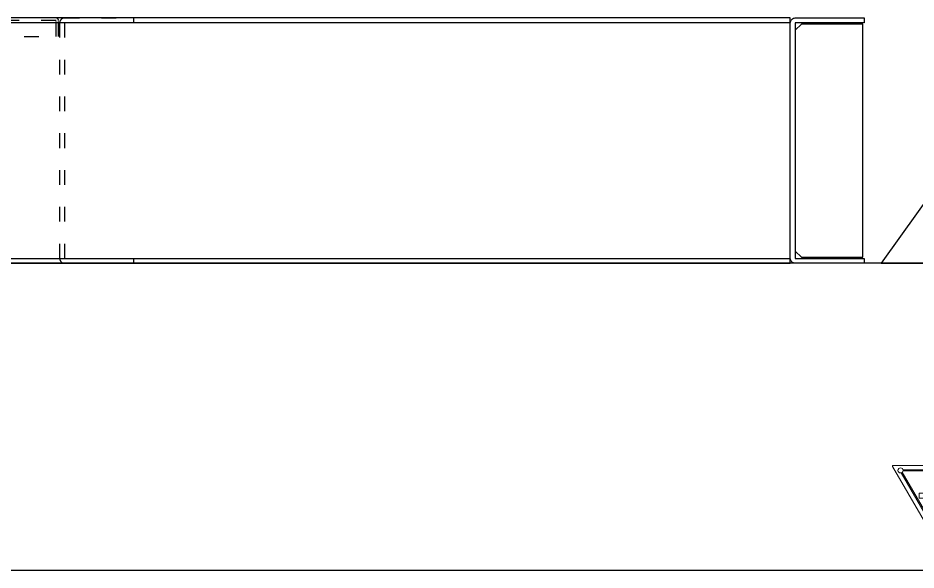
# Model space of a CAD drawing. Extents: x 59521 to 184406, y -1257 to 56672.
# Drawn here: x 80060 to 80791, y 13368 to 13818 of the extents above; entities that cross this region are included whole.
import ezdxf

# ---------------------------------------------------------------- set-up
doc = ezdxf.new("R2010")
doc.units = 0
doc.header["$MEASUREMENT"] = 0
doc.linetypes.add('ACAD_ISO03W100', pattern=[30, 12, -18])
doc.layers.get('0').update_dxf_attribs({"linetype": 'CONTINUOUS'})
doc.layers.add('THICK', color=7, linetype='CONTINUOUS', lineweight=0)

# ---------------------------------------------------------------- blocks, each defined once
blk = doc.blocks.new('fghfdsgf')
at = {"color": 87}
for points in [[(90603.21, 899.35), (91738.21, 899.35), (91738.21, 1099.35), (90603.21, 1099.35)], [(91747.21, 904.35), (91797.21, 904.35), (91797.21, 1094.35), (91747.21, 1094.35), (91742.21, 1089.35), (91742.21, 909.35)]]:
    blk.add_lwpolyline(points, close=True, dxfattribs=at)
at = {"color": 87, "linetype": 'ACAD_ISO03W100'}
for points in [[(90604.21, 1084.35), (91142.21, 1084.35), (91142.21, 1097.35, 0.414214), (91140.21, 1099.35), (90606.21, 1099.35, 0.414214), (90604.21, 1097.35)], [(91147.21, 1099.35), (91203.21, 1099.35), (91203.21, 1095.35), (91147.21, 1095.35), (91147.21, 903.35), (91203.21, 903.35), (91203.21, 899.35), (91147.21, 899.35, -0.414214), (91143.21, 903.35), (91143.21, 1095.35, -0.414214)]]:
    blk.add_lwpolyline(points, format="xyb", close=True, dxfattribs=at)
blk.add_lwpolyline([(91140.21, 1084.35), (91140.21, 1097.35), (90606.21, 1097.35), (90606.21, 1084.35)], dxfattribs=at)
at = {"color": 87}
blk.add_lwpolyline([(91742.21, 1099.35), (91798.21, 1099.35), (91798.21, 1095.35), (91742.21, 1095.35), (91742.21, 903.35), (91798.21, 903.35), (91798.21, 899.35), (91742.21, 899.35, -0.414214), (91738.21, 903.35), (91738.21, 1095.35, -0.414214)], format="xyb", close=True, dxfattribs=at)
for points in [[(91738.21, 1095.35), (90603.21, 1095.35)], [(90603.21, 903.35), (91738.21, 903.35)]]:
    blk.add_lwpolyline(points, dxfattribs=at)
blk = doc.blocks.new('EY5IU78I87UI786')
at = {"color": 2}
for p, q in [((872260.31, -72846.13), (872299.44, -72913.91)), ((872339.01, -72845.38), (872260.74, -72845.38)), ((872267.39, -72851.39), (872298.42, -72905.15)), ((872299.29, -72904.65), (872268.26, -72850.9)), ((872268.84, -72849.88), (872330.91, -72849.88)), ((872330.91, -72848.88), (872268.85, -72848.88)), ((872300.31, -72913.91), (872339.44, -72846.13)), ((872331.5, -72850.9), (872300.46, -72904.65)), ((872301.33, -72905.15), (872332.36, -72851.39)), ((872297.92, -72852.48), (872297.92, -72868.04)), ((872301.84, -72852.48), (872297.92, -72852.48)), ((872301.84, -72868.04), (872301.84, -72852.48)), ((872281.88, -72868.04), (872281.88, -72871.96)), ((872297.92, -72868.04), (872281.88, -72868.04)), ((872281.88, -72871.96), (872317.88, -72871.96)), ((872317.88, -72868.04), (872301.84, -72868.04)), ((872317.88, -72871.96), (872317.88, -72868.04)), ((872288.51, -72877.56), (872288.51, -72881.48)), ((872311.25, -72877.56), (872288.51, -72877.56)), ((872288.51, -72881.48), (872311.25, -72881.48)), ((872311.25, -72881.48), (872311.25, -72877.56)), ((872294.06, -72887.08), (872294.06, -72891)), ((872305.7, -72887.08), (872294.06, -72887.08)), ((872305.7, -72891), (872305.7, -72887.08)), ((872294.06, -72891), (872305.7, -72891))]:
    blk.add_line(p, q, dxfattribs=at)
for centre in [(872266.81, -72849.38), (872332.95, -72849.38), (872299.88, -72906.67)]:
    blk.add_circle(centre, 2.1, dxfattribs=at)
for centre, start, end in [((872260.74, -72845.88), 90, 210), ((872339.01, -72845.88), 330, 90), ((872299.88, -72913.66), 210, 330)]:
    blk.add_arc(centre, 0.5, start, end, dxfattribs=at)

msp = doc.modelspace()

# ---------------------------------------------------------------- linework, layer by layer
msp.add_lwpolyline([(81074.111, 13881.504), (81074.111, 14053.551), (80762.666, 13617.528), (80885.556, 13617.528), (81074.111, 13881.504)])
at = {"layer": 'THICK', "lineweight": -3}
msp.add_lwpolyline([(81065.111, 13472.528), (81074.111, 13472.528), (81074.111, 13617.528), (78942.111, 13617.528), (78942.111, 13472.528), (78951.111, 13472.528), (78951.111, 13367.528), (81065.111, 13367.528)], close=True, dxfattribs=at)

# ---------------------------------------------------------------- block references
at = {"color": 3}
msp.add_blockref('fghfdsgf', (-11049.601, 12718.173), dxfattribs=at)
at = {"layer": 'THICK', "lineweight": -3, "xscale": -1}
msp.add_blockref('EY5IU78I87UI786', (953111.297, 86298.15), dxfattribs=at)

doc.saveas('drawing.dxf')
